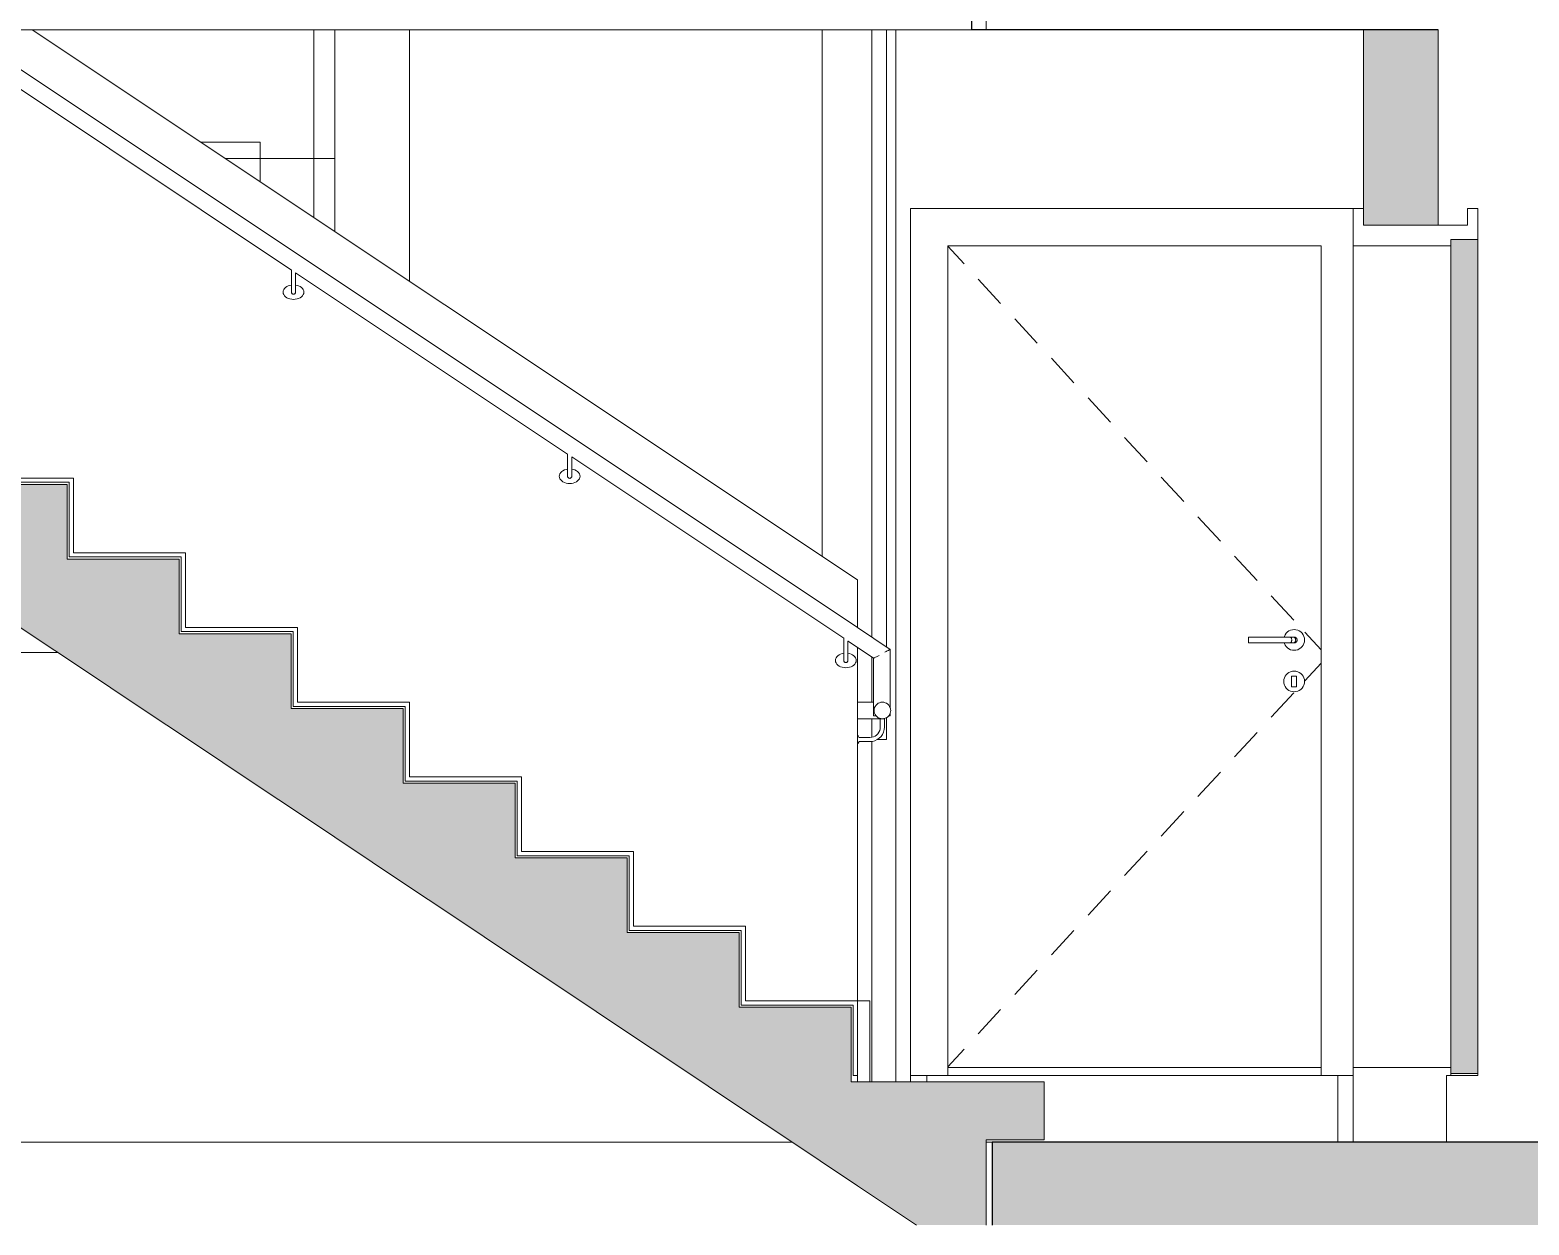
# Model space of a CAD drawing. Header units: metres. Extents: x -0.3 to 19.2, y -7 to 21.5.
# Drawn here: x 10.17 to 13.784, y 8.43 to 11.31 of the extents above; entities that cross this region are included whole.
import ezdxf

# ---------------------------------------------------------------- set-up
doc = ezdxf.new("R2010")
doc.units = ezdxf.units.M
doc.header["$MEASUREMENT"] = 0
for name, color, linetype in [('C_Schnitt C RB_1_110 Wand Aussen', 7, 'Continuous'), ('C_Schnitt C RB_1_120 Wand Innen tragend', 7, 'Continuous'), ('C_Schnitt C RB_1_210 Decke', 7, 'Continuous'), ('C_Schnitt C RB_1_270 Deckendurchbruchsymbol', 7, 'Continuous'), ('C_Schnitt C RB_1_410 Treppe', 7, 'Continuous'), ('C_Schnitt C RB_1_430 Aufzug', 7, 'Continuous'), ('C_Schnitt C RB_1_450 Absturzsicherung', 7, 'Continuous')]:
    doc.layers.add(name, color=color, linetype=linetype)

msp = doc.modelspace()

# ---------------------------------------------------------------- hatches: boundary and pattern name
at = {"layer": 'C_Schnitt C RB_1_120 Wand Innen tragend', "linetype": 'Continuous', "lineweight": 0, "true_color": 0x000000}
msp.add_hatch(color=18, dxfattribs=at).paths.add_polyline_path([(13.565, 10.84), (13.565, 11.31), (13.385, 11.31), (13.385, 10.84)])
at = {"layer": 'C_Schnitt C RB_1_120 Wand Innen tragend', "linetype": 'Continuous', "lineweight": 0, "true_color": 0x3f3f3f}
msp.add_hatch(color=250, dxfattribs=at).paths.add_polyline_path([(13.66, 8.795), (13.66, 10.805), (13.595, 10.805), (13.595, 8.795)])
at = {"layer": 'C_Schnitt C RB_1_210 Decke', "linetype": 'Continuous', "lineweight": 0, "true_color": 0x000000}
msp.add_hatch(color=18, dxfattribs=at).paths.add_polyline_path([(12.49, 8.63), (12.49, 8.43), (14.6743, 8.43), (14.6743, 8.63)])
at = {"layer": 'C_Schnitt C RB_1_410 Treppe', "linetype": 'Continuous', "lineweight": 0, "true_color": 0x000000}
msp.add_hatch(color=18, dxfattribs=at).paths.add_polyline_path([(7.79, 11.655), (7.79, 11.505), (7.94, 11.505), (7.94, 11.31), (7.9869, 11.31), (12.3069, 8.43), (12.475, 8.43), (12.475, 8.635), (12.615, 8.635), (12.615, 8.775), (12.15, 8.775), (12.15, 8.955), (11.88, 8.955), (11.88, 9.135), (11.61, 9.135), (11.61, 9.315), (11.34, 9.315), (11.34, 9.495), (11.07, 9.495), (11.07, 9.675), (10.8, 9.675), (10.8, 9.855), (10.53, 9.855), (10.53, 10.035), (10.26, 10.035), (10.26, 10.215), (9.99, 10.215), (9.99, 10.395), (9.72, 10.395), (9.72, 10.575), (9.45, 10.575), (9.45, 10.755), (9.18, 10.755), (9.18, 10.935), (8.91, 10.935), (8.91, 11.115), (8.64, 11.115), (8.64, 11.295), (8.37, 11.295), (8.37, 11.475), (8.105, 11.475), (8.105, 11.655)])

# ---------------------------------------------------------------- linework, layer by layer
at = {"layer": 'C_Schnitt C RB_1_110 Wand Aussen', "color": 7, "linetype": 'Continuous', "lineweight": 18, "ltscale": 1000}
for p, q in [((12.235, 11.31), (12.235, 9.8233)), ((12.235, 9.6527), (12.235, 9.6)), ((12.235, 9.6), (12.213, 9.6))]:
    msp.add_line(p, q, dxfattribs=at)
at = {"layer": 'C_Schnitt C RB_1_120 Wand Innen tragend', "color": 7, "linetype": 'Continuous', "lineweight": 18, "ltscale": 1000}
for p, q in [((10.905, 10.8242), (10.905, 11.31)), ((11.085, 11.31), (11.085, 10.7043)), ((12.08, 11.31), (12.08, 10.0413)), ((12.2, 9.8467), (12.2, 11.31)), ((12.2575, 8.775), (12.2575, 11.31)), ((13.565, 11.31), (13.565, 10.84)), ((13.565, 10.84), (13.385, 10.84)), ((12.2, 9.69), (12.2, 9.7986)), ((12.2, 9.6056), (12.2, 9.65)), ((12.2, 8.775), (12.2, 9.5954)), ((12.3325, 8.775), (12.3325, 8.79)), ((13.3225, 8.79), (13.3225, 8.63))]:
    msp.add_line(p, q, dxfattribs=at)
at = {"layer": 'C_Schnitt C RB_1_120 Wand Innen tragend', "color": 7, "linetype": 'Continuous', "lineweight": 13, "ltscale": 1000}
for p, q in [((12.2925, 8.79), (12.2925, 10.88)), ((12.2925, 10.88), (13.36, 10.88)), ((13.385, 10.88), (13.36, 10.88)), ((13.635, 10.88), (13.635, 10.84)), ((13.66, 10.88), (13.635, 10.88)), ((13.66, 10.805), (13.595, 10.805)), ((12.7624, 10.79), (12.3825, 10.79)), ((12.3825, 10.79), (12.3825, 8.81)), ((12.3825, 10.7888), (12.4218, 10.7463)), ((12.8274, 10.79), (12.7624, 10.79)), ((13.2825, 10.79), (12.8274, 10.79)), ((13.2825, 8.81), (13.2825, 10.79)), ((13.36, 10.79), (13.36, 8.79)), ((13.595, 10.79), (13.36, 10.79)), ((12.4558, 10.7096), (12.5101, 10.6509)), ((12.5441, 10.6142), (12.5984, 10.5555)), ((12.6324, 10.5188), (12.6867, 10.46)), ((12.7207, 10.4233), (12.775, 10.3646)), ((12.809, 10.3279), (12.8633, 10.2692)), ((12.8973, 10.2325), (12.9516, 10.1738)), ((12.9856, 10.1371), (13.0399, 10.0784)), ((13.0739, 10.0417), (13.1282, 9.983)), ((13.1622, 9.9463), (13.2165, 9.8875)), ((13.2089, 9.8635), (13.2132, 9.8646)), ((13.2132, 9.8646), (13.2175, 9.865)), ((13.2175, 9.865), (13.2218, 9.8646)), ((13.2218, 9.8646), (13.2261, 9.8635)), ((13.1075, 9.847), (13.1075, 9.8469)), ((13.1985, 9.847), (13.1075, 9.847)), ((13.1075, 9.8469), (13.1075, 9.8466)), ((13.1075, 9.8466), (13.1075, 9.8461)), ((13.1075, 9.8461), (13.1075, 9.8454)), ((13.1075, 9.8454), (13.1075, 9.8445)), ((13.1075, 9.8445), (13.1075, 9.8435)), ((13.1075, 9.8435), (13.1075, 9.8424)), ((13.1075, 9.8424), (13.1075, 9.8412)), ((13.1075, 9.8412), (13.1075, 9.84)), ((13.1075, 9.84), (13.1075, 9.8388)), ((13.1075, 9.8388), (13.1075, 9.8376)), ((13.1075, 9.8376), (13.1075, 9.8365)), ((13.1075, 9.8365), (13.1075, 9.8355)), ((13.1075, 9.8355), (13.1075, 9.8346)), ((13.1075, 9.8346), (13.1075, 9.8339)), ((13.1075, 9.8339), (13.1075, 9.8334)), ((13.1075, 9.8334), (13.1075, 9.8331)), ((13.1075, 9.8331), (13.1075, 9.833)), ((13.1985, 9.833), (13.1075, 9.833)), ((13.1936, 9.847), (13.194, 9.8486)), ((13.194, 9.8314), (13.1936, 9.833)), ((13.194, 9.8486), (13.1958, 9.8525)), ((13.1958, 9.8275), (13.194, 9.8314)), ((13.1958, 9.8525), (13.1983, 9.8561)), ((13.1983, 9.8561), (13.2014, 9.8592)), ((13.208, 9.847), (13.1985, 9.847)), ((13.208, 9.833), (13.1985, 9.833)), ((13.2014, 9.8592), (13.205, 9.8617)), ((13.205, 9.8617), (13.2089, 9.8635)), ((13.215, 9.847), (13.208, 9.847)), ((13.215, 9.833), (13.208, 9.833)), ((13.2098, 9.8461), (13.2103, 9.8454)), ((13.2103, 9.8346), (13.2098, 9.8339)), ((13.2103, 9.8454), (13.2108, 9.8445)), ((13.2108, 9.8355), (13.2103, 9.8346)), ((13.2108, 9.8445), (13.2111, 9.8435)), ((13.2111, 9.8365), (13.2108, 9.8355)), ((13.2111, 9.8435), (13.2114, 9.8424)), ((13.2114, 9.8376), (13.2111, 9.8365)), ((13.2114, 9.8424), (13.2116, 9.8412)), ((13.2116, 9.8388), (13.2114, 9.8376)), ((13.2116, 9.8412), (13.2116, 9.84)), ((13.2116, 9.84), (13.2116, 9.8388)), ((13.2175, 9.847), (13.215, 9.847)), ((13.2175, 9.833), (13.215, 9.833)), ((13.2175, 9.847), (13.2187, 9.8469)), ((13.2187, 9.8331), (13.2175, 9.833)), ((13.2181, 9.8461), (13.219, 9.8454)), ((13.219, 9.8346), (13.2181, 9.8339)), ((13.2187, 9.8469), (13.2199, 9.8466)), ((13.2199, 9.8334), (13.2187, 9.8331)), ((13.219, 9.8454), (13.2198, 9.8445)), ((13.2198, 9.8355), (13.219, 9.8346)), ((13.2198, 9.8445), (13.2204, 9.8435)), ((13.2204, 9.8365), (13.2198, 9.8355)), ((13.2199, 9.8466), (13.221, 9.8461)), ((13.221, 9.8339), (13.2199, 9.8334)), ((13.2204, 9.8435), (13.2209, 9.8424)), ((13.2209, 9.8376), (13.2204, 9.8365)), ((13.2209, 9.8424), (13.2211, 9.8412)), ((13.2211, 9.8388), (13.2209, 9.8376)), ((13.221, 9.8461), (13.222, 9.8454)), ((13.222, 9.8346), (13.221, 9.8339)), ((13.2211, 9.8412), (13.2212, 9.84)), ((13.2212, 9.84), (13.2211, 9.8388)), ((13.222, 9.8454), (13.2229, 9.8445)), ((13.2229, 9.8355), (13.222, 9.8346)), ((13.2229, 9.8445), (13.2236, 9.8435)), ((13.2236, 9.8365), (13.2229, 9.8355)), ((13.2236, 9.8435), (13.2241, 9.8424)), ((13.2241, 9.8376), (13.2236, 9.8365)), ((13.2241, 9.8424), (13.2244, 9.8412)), ((13.2244, 9.8388), (13.2241, 9.8376)), ((13.2244, 9.8412), (13.2245, 9.84)), ((13.2245, 9.84), (13.2244, 9.8388)), ((13.2261, 9.8635), (13.23, 9.8617)), ((13.23, 9.8617), (13.2336, 9.8592)), ((13.2336, 9.8592), (13.2367, 9.8561)), ((13.2367, 9.8561), (13.2392, 9.8525)), ((13.2392, 9.8525), (13.241, 9.8486)), ((13.241, 9.8314), (13.2392, 9.8275)), ((13.241, 9.8486), (13.2421, 9.8443)), ((13.2421, 9.8357), (13.241, 9.8314)), ((13.2421, 9.8443), (13.2425, 9.84)), ((13.2425, 9.84), (13.2421, 9.8357)), ((13.2432, 9.8587), (13.2825, 9.8162)), ((13.1983, 9.8239), (13.1958, 9.8275)), ((13.2014, 9.8208), (13.1983, 9.8239)), ((13.205, 9.8183), (13.2014, 9.8208)), ((13.2089, 9.8165), (13.205, 9.8183)), ((13.2132, 9.8154), (13.2089, 9.8165)), ((13.2175, 9.815), (13.2132, 9.8154)), ((13.2218, 9.8154), (13.2175, 9.815)), ((13.2261, 9.8165), (13.2218, 9.8154)), ((13.23, 9.8183), (13.2261, 9.8165)), ((13.2336, 9.8208), (13.23, 9.8183)), ((13.2367, 9.8239), (13.2336, 9.8208)), ((13.2392, 9.8275), (13.2367, 9.8239)), ((13.1958, 9.7525), (13.1983, 9.7561)), ((13.1983, 9.7561), (13.2014, 9.7592)), ((13.2014, 9.7592), (13.205, 9.7617)), ((13.205, 9.7617), (13.2089, 9.7635)), ((13.2089, 9.7635), (13.2132, 9.7646)), ((13.2132, 9.7646), (13.2175, 9.765)), ((13.2175, 9.765), (13.2218, 9.7646)), ((13.2218, 9.7646), (13.2261, 9.7635)), ((13.2261, 9.7635), (13.23, 9.7617)), ((13.23, 9.7617), (13.2336, 9.7592)), ((13.2336, 9.7592), (13.2367, 9.7561)), ((13.2367, 9.7561), (13.2392, 9.7525)), ((13.2432, 9.7413), (13.2825, 9.7838)), ((13.1925, 9.74), (13.1929, 9.7443)), ((13.1929, 9.7357), (13.1925, 9.74)), ((13.1929, 9.7443), (13.194, 9.7486)), ((13.194, 9.7314), (13.1929, 9.7357)), ((13.194, 9.7486), (13.1958, 9.7525)), ((13.1958, 9.7275), (13.194, 9.7314)), ((13.1983, 9.7239), (13.1958, 9.7275)), ((13.2014, 9.7208), (13.1983, 9.7239)), ((13.205, 9.7183), (13.2014, 9.7208)), ((13.2235, 9.753), (13.2115, 9.753)), ((13.2115, 9.753), (13.2115, 9.727)), ((13.2115, 9.727), (13.2235, 9.727)), ((13.2235, 9.727), (13.2235, 9.753)), ((13.2336, 9.7208), (13.23, 9.7183)), ((13.2367, 9.7239), (13.2336, 9.7208)), ((13.2392, 9.7275), (13.2367, 9.7239)), ((13.2392, 9.7525), (13.241, 9.7486)), ((13.241, 9.7314), (13.2392, 9.7275)), ((13.241, 9.7486), (13.2421, 9.7443)), ((13.2421, 9.7357), (13.241, 9.7314)), ((13.2421, 9.7443), (13.2425, 9.74)), ((13.2425, 9.74), (13.2421, 9.7357)), ((13.1622, 9.6537), (13.2165, 9.7125)), ((13.2089, 9.7165), (13.205, 9.7183)), ((13.2132, 9.7154), (13.2089, 9.7165)), ((13.2175, 9.715), (13.2132, 9.7154)), ((13.2218, 9.7154), (13.2175, 9.715)), ((13.2261, 9.7165), (13.2218, 9.7154)), ((13.23, 9.7183), (13.2261, 9.7165)), ((13.0739, 9.5583), (13.1282, 9.617)), ((12.9856, 9.4629), (13.0399, 9.5216)), ((12.8973, 9.3675), (12.9516, 9.4262)), ((12.809, 9.2721), (12.8633, 9.3308)), ((12.7207, 9.1767), (12.775, 9.2354)), ((12.6324, 9.0812), (12.6867, 9.14)), ((12.5441, 8.9858), (12.5984, 9.0445)), ((12.4558, 8.8904), (12.5101, 8.9491)), ((12.3825, 8.8112), (12.4218, 8.8537)), ((12.2925, 8.79), (12.2925, 8.775)), ((12.3325, 8.79), (12.2925, 8.79)), ((12.3825, 8.79), (12.3325, 8.79)), ((13.2825, 8.81), (12.3825, 8.81)), ((12.3825, 8.81), (12.3825, 8.79)), ((12.3825, 8.79), (13.2825, 8.79)), ((13.2825, 8.79), (13.2825, 8.81)), ((13.3225, 8.79), (13.2825, 8.79)), ((13.36, 8.79), (13.3225, 8.79)), ((13.36, 8.79), (13.36, 8.79)), ((13.585, 8.79), (13.585, 8.63)), ((13.595, 8.79), (13.585, 8.79)), ((13.595, 8.81), (13.595, 8.79)), ((13.595, 8.795), (13.595, 8.79)), ((13.66, 8.795), (13.595, 8.795)), ((13.595, 8.79), (13.66, 8.79)), ((13.66, 8.795), (13.66, 8.79))]:
    msp.add_line(p, q, dxfattribs=at)
at = {"layer": 'C_Schnitt C RB_1_120 Wand Innen tragend', "color": 7, "linetype": 'Continuous', "lineweight": 18, "ltscale": 1000, "flags": 128}
msp.add_lwpolyline([(13.385, 11.31), (13.385, 10.88), (13.385, 10.84)], dxfattribs=at)
at = {"layer": 'C_Schnitt C RB_1_120 Wand Innen tragend', "color": 7, "linetype": 'Continuous', "lineweight": 13, "ltscale": 1000, "flags": 128}
for points in [[(13.36, 10.88), (13.36, 10.84), (13.36, 10.79)], [(13.66, 10.88), (13.66, 10.84), (13.66, 10.805), (13.66, 8.795)], [(13.635, 10.84), (13.595, 10.84), (13.565, 10.84)], [(13.595, 10.805), (13.595, 10.79), (13.595, 8.795)], [(13.36, 8.81), (13.36, 8.79), (13.36, 8.63)], [(13.595, 8.81), (13.58, 8.81), (13.375, 8.81), (13.36, 8.81)]]:
    msp.add_lwpolyline(points, dxfattribs=at)
at = {"layer": 'C_Schnitt C RB_1_210 Decke', "color": 7, "linetype": 'Continuous', "lineweight": 25, "ltscale": 1000}
for p, q in [((12.44, 11.51), (12.44, 11.31)), ((12.475, 11.31), (12.44, 11.31)), ((13.385, 11.31), (12.475, 11.31)), ((13.565, 11.31), (13.385, 11.31)), ((12.49, 8.63), (12.49, 8.43))]:
    msp.add_line(p, q, dxfattribs=at)
at = {"layer": 'C_Schnitt C RB_1_210 Decke', "color": 255, "linetype": 'Continuous', "lineweight": 13, "ltscale": 1000}
msp.add_line((10.176, 11.31), (12.3069, 11.31), dxfattribs=at)
at = {"layer": 'C_Schnitt C RB_1_210 Decke', "color": 7, "linetype": 'Continuous', "lineweight": 13, "ltscale": 1000}
msp.add_line((12.475, 8.63), (12.49, 8.63), dxfattribs=at)
at = {"layer": 'C_Schnitt C RB_1_210 Decke', "color": 7, "linetype": 'Continuous', "lineweight": 25, "ltscale": 1000, "flags": 128}
msp.add_lwpolyline([(18.6475, 8.63), (14.6743, 8.63), (13.585, 8.63), (13.36, 8.63), (12.49, 8.63)], dxfattribs=at)
at = {"layer": 'C_Schnitt C RB_1_270 Deckendurchbruchsymbol', "color": 7, "linetype": 'Continuous', "lineweight": 13, "ltscale": 1000}
msp.add_line((10.6412, 11), (10.905, 11), dxfattribs=at)
at = {"layer": 'C_Schnitt C RB_1_410 Treppe', "color": 7, "linetype": 'Continuous', "lineweight": 13, "ltscale": 1000}
for p, q in [((12.165, 9.87), (8.115, 12.57)), ((10.8006, 10.7315), (10.145, 11.1686)), ((10.8007, 10.7315), (10.8006, 10.7315)), ((10.8006, 10.7315), (10.8006, 10.7082)), ((10.8009, 10.7315), (10.8007, 10.7315)), ((10.7971, 10.6946), (10.8006, 10.6953)), ((10.8006, 10.7082), (10.8006, 10.703)), ((10.8006, 10.703), (10.8006, 10.6979)), ((10.8006, 10.6979), (10.8006, 10.6932)), ((10.8106, 10.7248), (10.8106, 10.7082)), ((11.4663, 10.2877), (10.8106, 10.7248)), ((10.8106, 10.7082), (10.8106, 10.703)), ((10.8106, 10.703), (10.8106, 10.6979)), ((10.8106, 10.6979), (10.8106, 10.6932)), ((10.8106, 10.6953), (10.8142, 10.6946)), ((10.7806, 10.6782), (10.781, 10.6812)), ((10.781, 10.6751), (10.7806, 10.6782)), ((10.781, 10.6812), (10.7821, 10.6842)), ((10.7821, 10.6722), (10.781, 10.6751)), ((10.7821, 10.6842), (10.784, 10.6869)), ((10.784, 10.6694), (10.7821, 10.6722)), ((10.784, 10.6869), (10.7865, 10.6894)), ((10.7865, 10.6669), (10.784, 10.6694)), ((10.7865, 10.6894), (10.7896, 10.6916)), ((10.7896, 10.6648), (10.7865, 10.6669)), ((10.7896, 10.6916), (10.7931, 10.6933)), ((10.7931, 10.663), (10.7896, 10.6648)), ((10.7931, 10.6933), (10.7971, 10.6946)), ((10.7971, 10.6617), (10.7931, 10.663)), ((10.8013, 10.6609), (10.7971, 10.6617)), ((10.8006, 10.6932), (10.8006, 10.6889)), ((10.8006, 10.6889), (10.8006, 10.6852)), ((10.8006, 10.6852), (10.8006, 10.6822)), ((10.8006, 10.6822), (10.8006, 10.68)), ((10.8006, 10.68), (10.8006, 10.6786)), ((10.8006, 10.6786), (10.8006, 10.6782)), ((10.8007, 10.6773), (10.8006, 10.6782)), ((10.8009, 10.6765), (10.8007, 10.6773)), ((10.8013, 10.6757), (10.8009, 10.6765)), ((10.8018, 10.675), (10.8013, 10.6757)), ((10.8056, 10.6607), (10.8013, 10.6609)), ((10.8024, 10.6743), (10.8018, 10.675)), ((10.8031, 10.6738), (10.8024, 10.6743)), ((10.8039, 10.6735), (10.8031, 10.6738)), ((10.8048, 10.6732), (10.8039, 10.6735)), ((10.8056, 10.6732), (10.8048, 10.6732)), ((10.8065, 10.6732), (10.8056, 10.6732)), ((10.81, 10.6609), (10.8056, 10.6607)), ((10.8073, 10.6735), (10.8065, 10.6732)), ((10.8081, 10.6738), (10.8073, 10.6735)), ((10.8089, 10.6743), (10.8081, 10.6738)), ((10.8095, 10.675), (10.8089, 10.6743)), ((10.81, 10.6757), (10.8095, 10.675)), ((10.8103, 10.6765), (10.81, 10.6757)), ((10.8142, 10.6617), (10.81, 10.6609)), ((10.8106, 10.6773), (10.8103, 10.6765)), ((10.8106, 10.6932), (10.8106, 10.6889)), ((10.8106, 10.6889), (10.8106, 10.6852)), ((10.8106, 10.6852), (10.8106, 10.6822)), ((10.8106, 10.6822), (10.8106, 10.68)), ((10.8106, 10.68), (10.8106, 10.6786)), ((10.8106, 10.6786), (10.8106, 10.6782)), ((10.8106, 10.6782), (10.8106, 10.6773)), ((10.8142, 10.6946), (10.8181, 10.6933)), ((10.8181, 10.663), (10.8142, 10.6617)), ((10.8181, 10.6933), (10.8217, 10.6916)), ((10.8217, 10.6648), (10.8181, 10.663)), ((10.8217, 10.6916), (10.8248, 10.6894)), ((10.8248, 10.6669), (10.8217, 10.6648)), ((10.8248, 10.6894), (10.8273, 10.6869)), ((10.8273, 10.6694), (10.8248, 10.6669)), ((10.8273, 10.6869), (10.8291, 10.6842)), ((10.8291, 10.6722), (10.8273, 10.6694)), ((10.8291, 10.6842), (10.8303, 10.6812)), ((10.8303, 10.6751), (10.8291, 10.6722)), ((10.8303, 10.6812), (10.8306, 10.6782)), ((10.8306, 10.6782), (10.8303, 10.6751)), ((11.4664, 10.2877), (11.4663, 10.2877)), ((11.4663, 10.2877), (11.4663, 10.2644)), ((11.4663, 10.2644), (11.4663, 10.2592)), ((11.4666, 10.2877), (11.4664, 10.2877)), ((11.4763, 10.2811), (11.4763, 10.2644)), ((12.1319, 9.844), (11.4763, 10.2811)), ((11.4763, 10.2644), (11.4763, 10.2592)), ((11.4463, 10.2344), (11.4467, 10.2374)), ((11.4467, 10.2314), (11.4463, 10.2344)), ((11.4467, 10.2374), (11.4478, 10.2404)), ((11.4478, 10.2284), (11.4467, 10.2314)), ((11.4478, 10.2404), (11.4496, 10.2432)), ((11.4496, 10.2257), (11.4478, 10.2284)), ((11.4496, 10.2432), (11.4521, 10.2457)), ((11.4521, 10.2232), (11.4496, 10.2257)), ((11.4521, 10.2457), (11.4552, 10.2478)), ((11.4552, 10.2478), (11.4588, 10.2496)), ((11.4588, 10.2496), (11.4627, 10.2509)), ((11.4627, 10.2509), (11.4663, 10.2515)), ((11.4663, 10.2592), (11.4663, 10.2541)), ((11.4663, 10.2541), (11.4663, 10.2494)), ((11.4663, 10.2494), (11.4663, 10.2451)), ((11.4663, 10.2451), (11.4663, 10.2414)), ((11.4663, 10.2414), (11.4663, 10.2384)), ((11.4663, 10.2384), (11.4663, 10.2362)), ((11.4663, 10.2362), (11.4663, 10.2349)), ((11.4663, 10.2349), (11.4663, 10.2344)), ((11.4664, 10.2335), (11.4663, 10.2344)), ((11.4666, 10.2327), (11.4664, 10.2335)), ((11.467, 10.2319), (11.4666, 10.2327)), ((11.4675, 10.2312), (11.467, 10.2319)), ((11.4681, 10.2306), (11.4675, 10.2312)), ((11.4688, 10.2301), (11.4681, 10.2306)), ((11.4696, 10.2297), (11.4688, 10.2301)), ((11.4704, 10.2295), (11.4696, 10.2297)), ((11.4713, 10.2294), (11.4704, 10.2295)), ((11.4721, 10.2295), (11.4713, 10.2294)), ((11.473, 10.2297), (11.4721, 10.2295)), ((11.4738, 10.2301), (11.473, 10.2297)), ((11.4745, 10.2306), (11.4738, 10.2301)), ((11.4751, 10.2312), (11.4745, 10.2306)), ((11.4756, 10.2319), (11.4751, 10.2312)), ((11.476, 10.2327), (11.4756, 10.2319)), ((11.4762, 10.2335), (11.476, 10.2327)), ((11.4763, 10.2344), (11.4762, 10.2335)), ((11.4763, 10.2592), (11.4763, 10.2541)), ((11.4763, 10.2541), (11.4763, 10.2494)), ((11.4763, 10.2515), (11.4798, 10.2509)), ((11.4763, 10.2494), (11.4763, 10.2451)), ((11.4763, 10.2451), (11.4763, 10.2414)), ((11.4763, 10.2414), (11.4763, 10.2384)), ((11.4763, 10.2384), (11.4763, 10.2362)), ((11.4763, 10.2362), (11.4763, 10.2349)), ((11.4763, 10.2349), (11.4763, 10.2344)), ((11.4798, 10.2509), (11.4838, 10.2496)), ((11.4838, 10.2496), (11.4874, 10.2478)), ((11.4874, 10.2478), (11.4904, 10.2457)), ((11.4904, 10.2457), (11.4929, 10.2432)), ((11.4929, 10.2257), (11.4904, 10.2232)), ((11.4929, 10.2432), (11.4948, 10.2404)), ((11.4948, 10.2284), (11.4929, 10.2257)), ((11.4948, 10.2404), (11.4959, 10.2374)), ((11.4959, 10.2314), (11.4948, 10.2284)), ((11.4959, 10.2374), (11.4963, 10.2344)), ((11.4963, 10.2344), (11.4959, 10.2314)), ((11.4552, 10.221), (11.4521, 10.2232)), ((11.4588, 10.2193), (11.4552, 10.221)), ((11.4627, 10.218), (11.4588, 10.2193)), ((11.4669, 10.2172), (11.4627, 10.218)), ((11.4713, 10.2169), (11.4669, 10.2172)), ((11.4756, 10.2172), (11.4713, 10.2169)), ((11.4798, 10.218), (11.4756, 10.2172)), ((11.4838, 10.2193), (11.4798, 10.218)), ((11.4874, 10.221), (11.4838, 10.2193)), ((11.4904, 10.2232), (11.4874, 10.221)), ((12.165, 9.87), (12.244, 9.8173)), ((12.132, 9.844), (12.1319, 9.844)), ((12.1319, 9.844), (12.1319, 9.8206)), ((12.1322, 9.844), (12.132, 9.844)), ((12.1419, 9.8373), (12.1419, 9.8206)), ((12.1428, 9.8367), (12.1419, 9.8373)), ((12.1428, 9.8367), (12.204, 9.7959)), ((12.1119, 9.7906), (12.1123, 9.7937)), ((12.1123, 9.7937), (12.1134, 9.7966)), ((12.1134, 9.7966), (12.1153, 9.7994)), ((12.1153, 9.7994), (12.1178, 9.8019)), ((12.1178, 9.8019), (12.1209, 9.8041)), ((12.1209, 9.8041), (12.1244, 9.8058)), ((12.1244, 9.8058), (12.1284, 9.8071)), ((12.1284, 9.8071), (12.1319, 9.8078)), ((12.1319, 9.8206), (12.1319, 9.8154)), ((12.1319, 9.8154), (12.1319, 9.8104)), ((12.1319, 9.8104), (12.1319, 9.8056)), ((12.1319, 9.8056), (12.1319, 9.8014)), ((12.1319, 9.8014), (12.1319, 9.7977)), ((12.1319, 9.7977), (12.1319, 9.7947)), ((12.1319, 9.7947), (12.1319, 9.7925)), ((12.1319, 9.7925), (12.1319, 9.7911)), ((12.1419, 9.8206), (12.1419, 9.8154)), ((12.1419, 9.8154), (12.1419, 9.8104)), ((12.1419, 9.8104), (12.1419, 9.8056)), ((12.1419, 9.8078), (12.1455, 9.8071)), ((12.1419, 9.8056), (12.1419, 9.8014)), ((12.1419, 9.8014), (12.1419, 9.7977)), ((12.1419, 9.7977), (12.1419, 9.7947)), ((12.1419, 9.7947), (12.1419, 9.7925)), ((12.1419, 9.7925), (12.1419, 9.7911)), ((12.1455, 9.8071), (12.1494, 9.8058)), ((12.1494, 9.8058), (12.153, 9.8041)), ((12.153, 9.8041), (12.1561, 9.8019)), ((12.1561, 9.8019), (12.1586, 9.7994)), ((12.1586, 9.7994), (12.1604, 9.7966)), ((12.1604, 9.7966), (12.1615, 9.7937)), ((12.1615, 9.7937), (12.1619, 9.7906)), ((12.2043, 9.7961), (12.204, 9.7959)), ((12.204, 9.7959), (12.204, 9.6573)), ((12.2053, 9.7965), (12.2043, 9.7961)), ((12.2067, 9.7973), (12.2053, 9.7965)), ((12.2087, 9.7984), (12.2067, 9.7973)), ((12.2112, 9.7997), (12.2087, 9.7984)), ((12.214, 9.8012), (12.2112, 9.7997)), ((12.2172, 9.8029), (12.214, 9.8012)), ((12.234, 9.812), (12.2309, 9.8103)), ((12.2369, 9.8135), (12.234, 9.812)), ((12.2394, 9.8148), (12.2369, 9.8135)), ((12.2414, 9.8159), (12.2394, 9.8148)), ((12.2428, 9.8167), (12.2414, 9.8159)), ((12.2437, 9.8171), (12.2428, 9.8167)), ((12.244, 9.8173), (12.2437, 9.8171)), ((12.244, 9.8173), (12.244, 9.6759)), ((12.1123, 9.7876), (12.1119, 9.7906)), ((12.1134, 9.7847), (12.1123, 9.7876)), ((12.1153, 9.7819), (12.1134, 9.7847)), ((12.1178, 9.7794), (12.1153, 9.7819)), ((12.1209, 9.7772), (12.1178, 9.7794)), ((12.1244, 9.7755), (12.1209, 9.7772)), ((12.1284, 9.7742), (12.1244, 9.7755)), ((12.1326, 9.7734), (12.1284, 9.7742)), ((12.1319, 9.7911), (12.1319, 9.7906)), ((12.132, 9.7898), (12.1319, 9.7906)), ((12.1322, 9.7889), (12.132, 9.7898)), ((12.1326, 9.7881), (12.1322, 9.7889)), ((12.1331, 9.7874), (12.1326, 9.7881)), ((12.1369, 9.7731), (12.1326, 9.7734)), ((12.1337, 9.7868), (12.1331, 9.7874)), ((12.1344, 9.7863), (12.1337, 9.7868)), ((12.1352, 9.7859), (12.1344, 9.7863)), ((12.1361, 9.7857), (12.1352, 9.7859)), ((12.1369, 9.7856), (12.1361, 9.7857)), ((12.1378, 9.7857), (12.1369, 9.7856)), ((12.1413, 9.7734), (12.1369, 9.7731)), ((12.1386, 9.7859), (12.1378, 9.7857)), ((12.1394, 9.7863), (12.1386, 9.7859)), ((12.1401, 9.7868), (12.1394, 9.7863)), ((12.1408, 9.7874), (12.1401, 9.7868)), ((12.1413, 9.7881), (12.1408, 9.7874)), ((12.1416, 9.7889), (12.1413, 9.7881)), ((12.1455, 9.7742), (12.1413, 9.7734)), ((12.1418, 9.7898), (12.1416, 9.7889)), ((12.1419, 9.7906), (12.1418, 9.7898)), ((12.1419, 9.7911), (12.1419, 9.7906)), ((12.1494, 9.7755), (12.1455, 9.7742)), ((12.153, 9.7772), (12.1494, 9.7755)), ((12.1561, 9.7794), (12.153, 9.7772)), ((12.1586, 9.7819), (12.1561, 9.7794)), ((12.1604, 9.7847), (12.1586, 9.7819)), ((12.1615, 9.7876), (12.1604, 9.7847)), ((12.1619, 9.7906), (12.1615, 9.7876)), ((12.165, 9.69), (12.204, 9.69)), ((12.2121, 9.6853), (12.2097, 9.6829)), ((12.215, 9.6873), (12.2121, 9.6853)), ((12.2182, 9.6888), (12.215, 9.6873)), ((12.2215, 9.6897), (12.2182, 9.6888)), ((12.225, 9.69), (12.2215, 9.6897)), ((12.2285, 9.6897), (12.225, 9.69)), ((12.2318, 9.6888), (12.2285, 9.6897)), ((12.235, 9.6873), (12.2318, 9.6888)), ((12.2379, 9.6853), (12.235, 9.6873)), ((12.2403, 9.6829), (12.2379, 9.6853)), ((12.165, 9.65), (12.22, 9.65)), ((12.2043, 9.6573), (12.204, 9.6573)), ((12.2053, 9.6573), (12.2043, 9.6573)), ((12.2053, 9.6735), (12.205, 9.67)), ((12.205, 9.67), (12.2053, 9.6665)), ((12.2062, 9.6768), (12.2053, 9.6735)), ((12.2053, 9.6665), (12.2062, 9.6632)), ((12.2067, 9.6573), (12.2053, 9.6573)), ((12.2077, 9.68), (12.2062, 9.6768)), ((12.2062, 9.6632), (12.2077, 9.66)), ((12.2087, 9.6573), (12.2067, 9.6573)), ((12.2097, 9.6829), (12.2077, 9.68)), ((12.2077, 9.66), (12.2097, 9.6571)), ((12.2096, 9.6573), (12.2087, 9.6573)), ((12.2097, 9.6571), (12.2121, 9.6547)), ((12.2121, 9.6547), (12.215, 9.6527)), ((12.215, 9.6527), (12.2182, 9.6512)), ((12.2182, 9.6512), (12.2215, 9.6503)), ((12.2201, 9.65), (12.22, 9.65)), ((12.22, 9.65), (12.22, 9.6302)), ((12.2203, 9.65), (12.2201, 9.65)), ((12.2207, 9.65), (12.2203, 9.65)), ((12.2212, 9.65), (12.2207, 9.65)), ((12.2218, 9.65), (12.2212, 9.65)), ((12.2215, 9.6503), (12.225, 9.65)), ((12.2225, 9.65), (12.2218, 9.65)), ((12.2233, 9.65), (12.2225, 9.65)), ((12.2241, 9.65), (12.2233, 9.65)), ((12.225, 9.65), (12.2241, 9.65)), ((12.225, 9.65), (12.2285, 9.6503)), ((12.2259, 9.65), (12.225, 9.65)), ((12.2267, 9.65), (12.2259, 9.65)), ((12.2275, 9.65), (12.2267, 9.65)), ((12.2282, 9.65), (12.2275, 9.65)), ((12.2288, 9.65), (12.2282, 9.65)), ((12.2285, 9.6503), (12.2318, 9.6512)), ((12.2293, 9.65), (12.2288, 9.65)), ((12.2297, 9.65), (12.2293, 9.65)), ((12.2299, 9.65), (12.2297, 9.65)), ((12.23, 9.65), (12.2299, 9.65)), ((12.23, 9.65), (12.23, 9.6298)), ((12.2318, 9.6512), (12.235, 9.6527)), ((12.235, 9.6527), (12.2379, 9.6547)), ((12.2379, 9.6547), (12.2403, 9.6571)), ((12.2423, 9.68), (12.2403, 9.6829)), ((12.2403, 9.6571), (12.2423, 9.66)), ((12.2414, 9.6573), (12.2404, 9.6573)), ((12.2428, 9.6573), (12.2414, 9.6573)), ((12.2438, 9.6768), (12.2423, 9.68)), ((12.2423, 9.66), (12.2438, 9.6632)), ((12.2437, 9.6573), (12.2428, 9.6573)), ((12.244, 9.6573), (12.2437, 9.6573)), ((12.2447, 9.6735), (12.2438, 9.6768)), ((12.2438, 9.6632), (12.2447, 9.6665)), ((12.244, 9.6641), (12.244, 9.6573)), ((12.245, 9.67), (12.2447, 9.6735)), ((12.2447, 9.6665), (12.245, 9.67)), ((12.2141, 9.6139), (12.2111, 9.6109)), ((12.2166, 9.6175), (12.2141, 9.6139)), ((12.2185, 9.6215), (12.2166, 9.6175)), ((12.2196, 9.6257), (12.2185, 9.6215)), ((12.22, 9.6302), (12.2196, 9.6257)), ((12.2253, 9.6125), (12.2218, 9.6075)), ((12.2279, 9.618), (12.2253, 9.6125)), ((12.2295, 9.6239), (12.2279, 9.618)), ((12.23, 9.6298), (12.2295, 9.6239)), ((12.1667, 9.6088), (12.165, 9.6104)), ((12.165, 9.5896), (12.1667, 9.5912)), ((12.1685, 9.606), (12.1667, 9.6088)), ((12.1667, 9.5912), (12.1685, 9.594)), ((12.1691, 9.6043), (12.1685, 9.606)), ((12.1685, 9.594), (12.1691, 9.5957)), ((12.1948, 9.605), (12.1689, 9.605)), ((12.1952, 9.595), (12.1689, 9.595)), ((12.1993, 9.6054), (12.1948, 9.605)), ((12.2011, 9.5955), (12.1952, 9.595)), ((12.2035, 9.6065), (12.1993, 9.6054)), ((12.207, 9.5971), (12.2011, 9.5955)), ((12.2075, 9.6084), (12.2035, 9.6065)), ((12.2125, 9.5997), (12.207, 9.5971)), ((12.2111, 9.6109), (12.2075, 9.6084)), ((12.2175, 9.6032), (12.2125, 9.5997)), ((12.2218, 9.6075), (12.2175, 9.6032))]:
    msp.add_line(p, q, dxfattribs=at)
at = {"layer": 'C_Schnitt C RB_1_410 Treppe', "color": 7, "linetype": 'Continuous', "lineweight": 18, "ltscale": 1000}
for p, q in [((12.475, 11.515), (12.475, 11.31)), ((12.44, 11.31), (12.3069, 11.31)), ((10.275, 10.23), (10.005, 10.23)), ((10.275, 10.23), (10.275, 10.22)), ((10.26, 10.215), (9.99, 10.215)), ((10.265, 10.22), (9.995, 10.22)), ((10.26, 10.215), (10.26, 10.035)), ((10.265, 10.22), (10.265, 10.05)), ((10.275, 10.22), (10.275, 10.05)), ((10.265, 10.05), (10.265, 10.04)), ((10.545, 10.05), (10.275, 10.05)), ((10.545, 10.05), (10.545, 10.04)), ((10.53, 10.035), (10.26, 10.035)), ((10.535, 10.04), (10.265, 10.04)), ((10.53, 10.035), (10.53, 9.855)), ((10.535, 10.04), (10.535, 9.87)), ((10.545, 10.04), (10.545, 9.87)), ((10.535, 9.87), (10.535, 9.86)), ((10.815, 9.87), (10.545, 9.87)), ((10.815, 9.87), (10.815, 9.86)), ((10.8, 9.855), (10.53, 9.855)), ((10.805, 9.86), (10.535, 9.86)), ((10.8, 9.855), (10.8, 9.675)), ((10.805, 9.86), (10.805, 9.69)), ((10.815, 9.86), (10.815, 9.69)), ((10.805, 9.69), (10.805, 9.68)), ((11.085, 9.69), (10.815, 9.69)), ((11.085, 9.69), (11.085, 9.68)), ((11.07, 9.675), (10.8, 9.675)), ((11.075, 9.68), (10.805, 9.68)), ((11.07, 9.675), (11.07, 9.495)), ((11.075, 9.68), (11.075, 9.51)), ((11.085, 9.68), (11.085, 9.51)), ((11.075, 9.51), (11.075, 9.5)), ((11.355, 9.51), (11.085, 9.51)), ((11.355, 9.51), (11.355, 9.5)), ((11.34, 9.495), (11.07, 9.495)), ((11.345, 9.5), (11.075, 9.5)), ((11.34, 9.495), (11.34, 9.315)), ((11.345, 9.5), (11.345, 9.33)), ((11.355, 9.5), (11.355, 9.33)), ((11.345, 9.33), (11.345, 9.32)), ((11.625, 9.33), (11.355, 9.33)), ((11.625, 9.33), (11.625, 9.32)), ((11.61, 9.315), (11.34, 9.315)), ((11.615, 9.32), (11.345, 9.32)), ((11.61, 9.315), (11.61, 9.135)), ((11.615, 9.32), (11.615, 9.15)), ((11.625, 9.32), (11.625, 9.15)), ((11.615, 9.15), (11.615, 9.14)), ((11.895, 9.15), (11.625, 9.15)), ((11.895, 9.15), (11.895, 9.14)), ((11.88, 9.135), (11.61, 9.135)), ((11.885, 9.14), (11.615, 9.14)), ((11.88, 9.135), (11.88, 8.955)), ((11.885, 9.14), (11.885, 8.97)), ((11.895, 9.14), (11.895, 8.97)), ((11.885, 8.97), (11.885, 8.96)), ((12.165, 8.97), (11.895, 8.97)), ((12.165, 8.97), (12.165, 8.96)), ((12.15, 8.955), (11.88, 8.955)), ((12.155, 8.96), (11.885, 8.96)), ((12.15, 8.955), (12.15, 8.775)), ((12.155, 8.96), (12.155, 8.79)), ((12.165, 8.96), (12.165, 8.79)), ((12.165, 8.79), (12.155, 8.79)), ((12.615, 8.775), (12.15, 8.775)), ((12.615, 8.775), (12.615, 8.635)), ((12.475, 8.635), (12.475, 8.43)), ((12.615, 8.635), (12.475, 8.635))]:
    msp.add_line(p, q, dxfattribs=at)
at = {"layer": 'C_Schnitt C RB_1_410 Treppe', "color": 255, "linetype": 'Continuous', "lineweight": 0, "ltscale": 1000}
for p, q in [((12.165, 8.97), (12.195, 8.97)), ((12.195, 8.775), (12.195, 8.97)), ((12.165, 8.79), (12.165, 8.775))]:
    msp.add_line(p, q, dxfattribs=at)
at = {"layer": 'C_Schnitt C RB_1_410 Treppe', "color": 7, "linetype": 'Continuous', "lineweight": 18, "ltscale": 1000, "flags": 128}
msp.add_lwpolyline([(10.095, 9.9046), (10.185, 9.8446), (10.275, 9.7846), (10.365, 9.7246), (10.455, 9.6646), (10.545, 9.6046), (10.635, 9.5446), (10.725, 9.4846), (10.815, 9.4246), (10.905, 9.3646), (10.995, 9.3046), (11.085, 9.2446), (11.175, 9.1846), (11.265, 9.1246), (11.355, 9.0646), (11.445, 9.0046), (11.535, 8.9446), (11.625, 8.8846), (11.715, 8.8246), (11.805, 8.7646), (11.895, 8.7046), (11.985, 8.6446), (12.075, 8.5846), (12.165, 8.5246), (12.3069, 8.43)], dxfattribs=at)
at = {"layer": 'C_Schnitt C RB_1_430 Aufzug', "color": 7, "linetype": 'Continuous', "lineweight": 18, "ltscale": 1000}
for p, q in [((10.855, 11.31), (10.855, 10.8575)), ((10.5812, 11.04), (10.725, 11.04)), ((10.725, 10.9442), (10.725, 11.04))]:
    msp.add_line(p, q, dxfattribs=at)
at = {"layer": 'C_Schnitt C RB_1_450 Absturzsicherung', "color": 7, "linetype": 'Continuous', "lineweight": 18, "ltscale": 1000}
for p, q in [((10.176, 11.31), (10.005, 11.31)), ((12.165, 9.9846), (10.176, 11.31)), ((12.165, 9.9846), (12.165, 9.87)), ((8.105, 9.81), (10.2369, 9.81)), ((12.165, 9.8219), (12.165, 9.81)), ((12.165, 9.81), (12.165, 8.97)), ((9.705, 8.63), (12.0069, 8.63))]:
    msp.add_line(p, q, dxfattribs=at)

doc.saveas('drawing.dxf')
